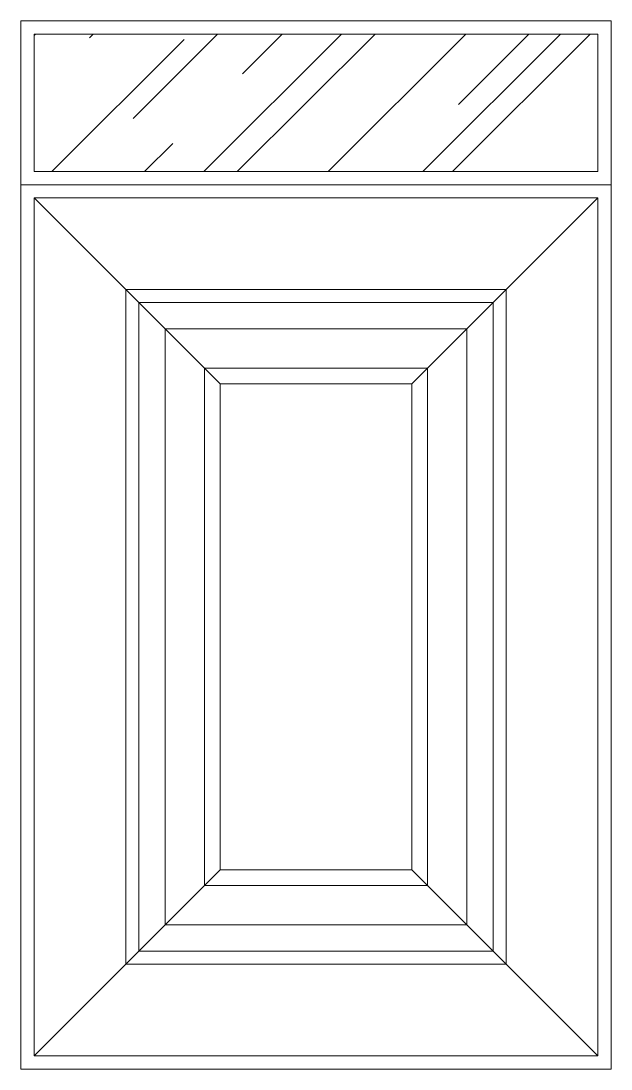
# Model space of a CAD drawing. Header units: millimetres. Extents: x 0 to 450, y 0 to 800.
import ezdxf

# ---------------------------------------------------------------- set-up
doc = ezdxf.new("R2010")
doc.units = ezdxf.units.MM
doc.header["$MEASUREMENT"] = 0
doc.layers.get('0').update_dxf_attribs({"lineweight": 0})
for name, color, linetype, lineweight in [('LH-HATCH', 8, 'Continuous', 0), ('LH-MANH', 252, 'Continuous', 5), ('LH-NOITHAT', 153, 'Continuous', 9)]:
    doc.layers.add(name, color=color, linetype=linetype, lineweight=lineweight)

msp = doc.modelspace()

# ---------------------------------------------------------------- hatches: boundary and pattern name
at = {"layer": 'LH-HATCH', "ltscale": 10}
h = msp.add_hatch(dxfattribs=at)
h.set_pattern_fill('AR-RROOF', color=256, scale=100, angle=45)
h.set_pattern_definition([(45, (110, 630), (84.853, 226.274), [1500, -200, 500, -100]), (45, (168.69, 759.4), (-164.756, 23.335), [300, -33, 600, -75]), (45, (85.25, 725.46), (320.319, 415.072), [800, -140, 400, -100])])
h.paths.add_polyline_path([(10, 790), (440, 790), (440, 685), (10, 685)])

# ---------------------------------------------------------------- linework, layer by layer
at = {"ltscale": 10, "elevation": 0}
msp.add_lwpolyline([(0, 800), (450, 800), (450, 675), (0, 675)], close=True, dxfattribs=at)
at = {"ltscale": 10}
msp.add_lwpolyline([(450, 0), (0, 0), (0, 675), (450, 675)], close=True, dxfattribs=at)
at = {"layer": 'LH-MANH', "ltscale": 0.2}
for p, q in [((10, 665), (152, 523)), ((440, 665), (298, 523)), ((152, 152), (10, 10)), ((298, 152), (440, 10))]:
    msp.add_line(p, q, dxfattribs=at)
at = {"layer": 'LH-MANH', "ltscale": 10}
msp.add_lwpolyline([(10, 790), (440, 790), (440, 685), (10, 685)], close=True, dxfattribs=at)
at = {"layer": 'LH-MANH', "ltscale": 0.2, "elevation": 0}
for points in [[(80, 595), (80, 80), (370, 80), (370, 595)], [(110, 565), (110, 110), (340, 110), (340, 565)], [(140, 535), (140, 140), (310, 140), (310, 535)], [(152, 523), (152, 152), (298, 152), (298, 523)]]:
    msp.add_lwpolyline(points, close=True, dxfattribs=at)
at = {"layer": 'LH-NOITHAT', "ltscale": 0.2}
msp.add_lwpolyline([(10, 665), (10, 10), (440, 10), (440, 665)], close=True, dxfattribs=at)
at = {"layer": 'LH-NOITHAT', "ltscale": 0.2, "elevation": 0}
msp.add_lwpolyline([(90, 585), (90, 90), (360, 90), (360, 585)], close=True, dxfattribs=at)

doc.saveas('drawing.dxf')
